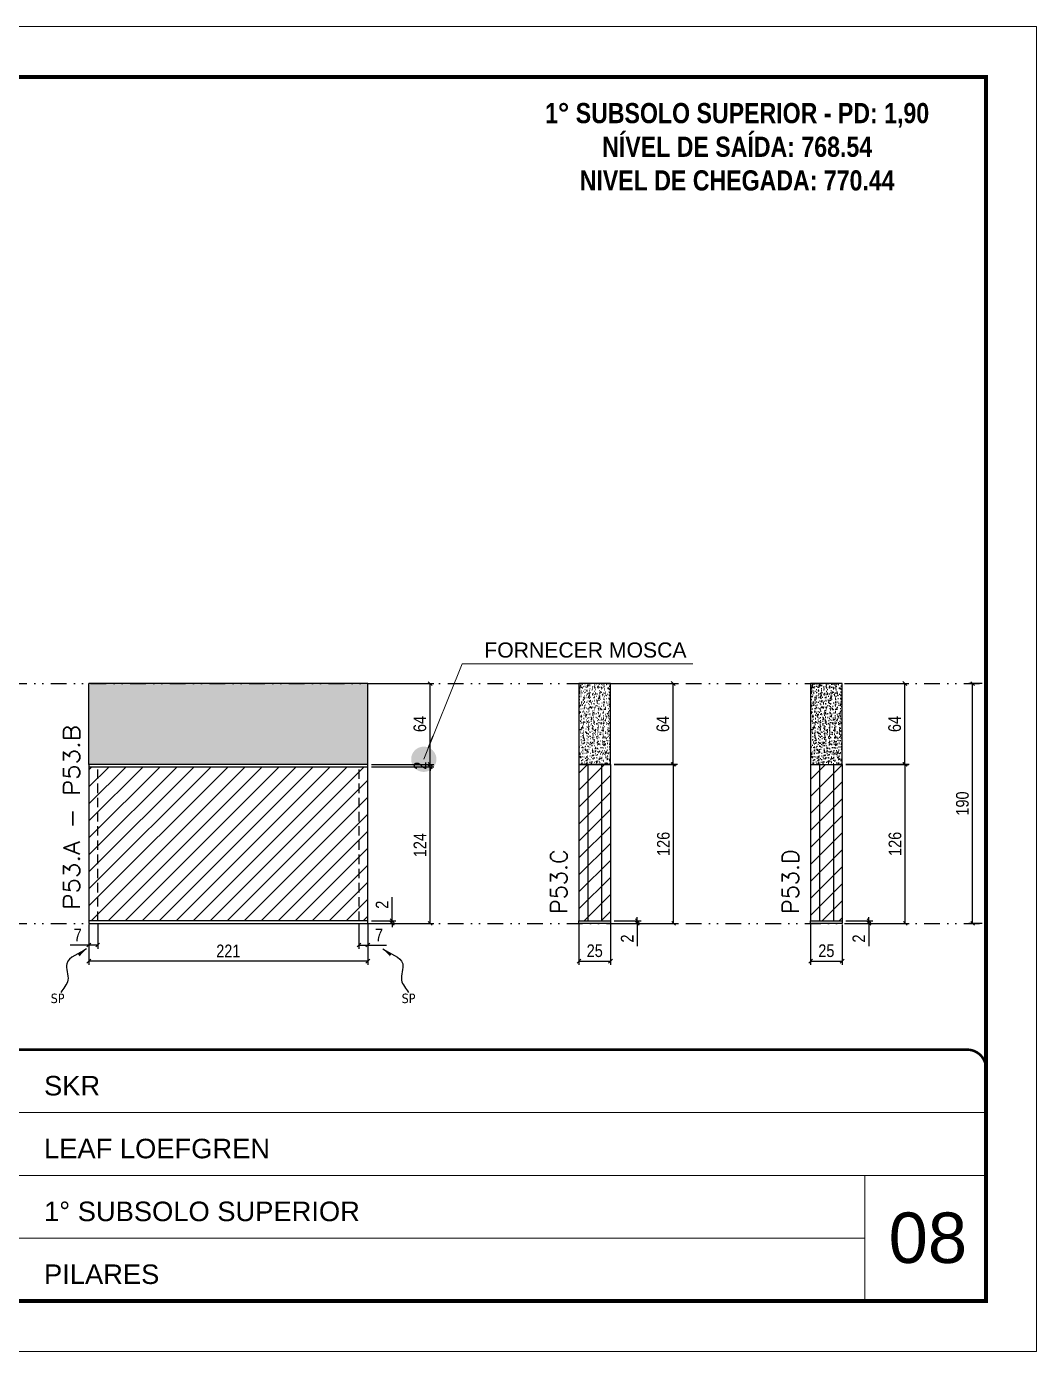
# Model space of a CAD drawing. Extents: x 14400 to 27878, y -21631 to 6985.
# Drawn here: x 19867 to 20667, y 4786 to 5836 of the extents above; entities that cross this region are included whole.
import ezdxf

# ---------------------------------------------------------------- set-up
doc = ezdxf.new("R2010")
doc.units = 0
for name, pattern in [('CONTINUO', [0]), ('DASHED', [0.75, 0.5, -0.25]), ('DIVIDE2', [0.625, 0.25, -0.125, 0, -0.125, 0, -0.125]), ('HIDDEN', [0.375, 0.25, -0.125])]:
    doc.linetypes.add(name, pattern=pattern)
for name, color, linetype, lineweight in [('CARIMBO', 255, 'Continuous', 9), ('Folhas', 255, 'Continuous', 9), ('Hachura', 251, 'Continuous', 9), ('SARRAFO DE PRESSAO', 251, 'DASHED', 9), ('Texto Seção', 7, 'Continuous', 15)]:
    doc.layers.add(name, color=color, linetype=linetype, lineweight=lineweight)
for name, color, linetype in [('COTA', 241, 'Continuous'), ('NOMENCLATURA', 7, 'Continuous'), ('Nível', 160, 'Continuous'), ('Painéis', 200, 'Continuous'), ('SARR_2.2x7', 40, 'Continuous'), ('Sarrafo de Pressão', 42, 'HIDDEN'), ('texto', 7, 'Continuous')]:
    doc.layers.add(name, color=color, linetype=linetype)
doc.styles.add('ARIAL', font='arial.ttf')
doc.styles.add('COTA TECNICA', font='techl___.ttf', dxfattribs={"height": 10})
doc.styles.add('COTA TECNICA-50', font='techl___.ttf', dxfattribs={"height": 10})
doc.styles.add('REGUA-120', font='ROMANS.shx', dxfattribs={"height": 15})
doc.styles.add('ROMANC', font='techb___.ttf', dxfattribs={"height": 2.5})
doc.styles.get("Standard").update_dxf_attribs({"font": 'arial.ttf'})
doc.dimstyles.new('3x', dxfattribs={"dimtxt": 10, "dimasz": 5, "dimexe": 7, "dimexo": 5, "dimgap": 4, "dimtad": 1, "dimdec": 4, "dimlfac": 0.333333, "dimdsep": 46, "dimtxsty": 'Standard', "dimblk": 'DOT', "dimcen": 0.09, "dimclrd": 1, "dimclre": 1, "dimclrt": 2, "dimadec": 0, "dimazin": 2, "dimtfac": 1, "dimtdec": 4, "dimtmove": 0, "dimatfit": 3, "dimldrblk": 'DOT', "dimfxl": 1, "dimtolj": 1, "dimtzin": 0, "dimlwd": 9, "dimlwe": 9, "dimarcsym": 0})
doc.dimstyles.new('COTA PAINEL-50', dxfattribs={"dimtxt": 10, "dimasz": 3, "dimexe": 3, "dimexo": 3, "dimgap": 3, "dimtad": 1, "dimdec": 1, "dimzin": 12, "dimdsep": 46, "dimtxsty": 'COTA TECNICA-50', "dimblk1": 'OBLIQUE', "dimblk2": 'OBLIQUE', "dimsah": 1, "dimcen": 0.9, "dimclrd": 4, "dimclre": 4, "dimclrt": 240, "dimadec": 1, "dimazin": 3, "dimtfac": 1, "dimtdec": 1, "dimtmove": 0, "dimatfit": 3, "dimfxl": 1, "dimtolj": 1, "dimtzin": 12, "dimarcsym": 0})
doc.dimstyles.new('PAINEL', dxfattribs={"dimtxt": 10, "dimasz": 3, "dimexe": 3, "dimexo": 3, "dimgap": 3, "dimtad": 1, "dimdec": 1, "dimzin": 12, "dimdsep": 46, "dimtxsty": 'COTA TECNICA', "dimblk1": 'OBLIQUE', "dimblk2": 'OBLIQUE', "dimsah": 1, "dimcen": 0.9, "dimclrd": 4, "dimclre": 4, "dimclrt": 240, "dimadec": 1, "dimazin": 3, "dimtfac": 1, "dimtdec": 1, "dimtmove": 0, "dimatfit": 3, "dimfxl": 1, "dimtolj": 1, "dimtzin": 12, "dimarcsym": 0})
doc.dimstyles.get("Standard").update_dxf_attribs({"dimtxt": 0.18, "dimasz": 0.18, "dimexe": 0.18, "dimexo": 0.0625, "dimgap": 0.09, "dimtad": 0, "dimtih": 1, "dimtoh": 1, "dimdec": 4, "dimzin": 0, "dimdsep": 46, "dimtxsty": 'Standard', "dimcen": 0.09, "dimadec": 0, "dimazin": 0, "dimtfac": 1, "dimtdec": 4, "dimtofl": 0, "dimtmove": 0, "dimatfit": 3, "dimfxl": 1, "dimtolj": 1, "dimtzin": 0, "dimarcsym": 0})

# ---------------------------------------------------------------- blocks, each defined once
blk = doc.blocks.new('9999999999')
at = {"color": 30, "linetype": 'CONTINUO'}
for p, q in [((98564.6, 34379.6), (99584, 34379.6)), ((98564.6, 34329.8), (99488, 34329.8)), ((99584, 34329.8), (99488, 34329.8)), ((99488, 34329.8), (99488, 34230.2)), ((98564.6, 34280), (99488, 34280))]:
    blk.add_line(p, q, dxfattribs=at)
at = {"color": 30, "linetype": 'CONTINUO', "const_width": 2}
blk.add_lwpolyline([(99584, 34230.2), (99584, 34414.4, 0.414214), (99569, 34429.4), (98229, 34429.4, 0.414214), (98214, 34414.4), (98214, 34245.2, 0.414214), (98229, 34230.2), (99584, 34230.2)], format="xyb", dxfattribs=at)
at = {"layer": 'Folhas'}
blk.add_lwpolyline([(98139, 34190.2), (99624, 34190.2), (99624, 35240.2), (98139, 35240.2)], close=True, dxfattribs=at)
at = {"layer": 'Folhas', "color": 30, "const_width": 3}
blk.add_lwpolyline([(98214, 34230.2), (99584, 34230.2), (99584, 35200.2), (98214, 35200.2)], close=True, dxfattribs=at)
at = {"color": 7, "linetype": 'Continuous', "ltscale": 5, "style": 'ARIAL'}
for s, height, p in [('SKR', 15.48, (98837.7, 34393.1)), ('LEAF LOEFGREN', 15.483, (98837.7, 34343.3)), ('1° SUBSOLO SUPERIOR', 15.483, (98837.7, 34293.5)), ('PILARES', 15.48, (98837.7, 34243.7))]:
    blk.add_text(s, height=height, dxfattribs=at).set_placement(p)
blk = doc.blocks.new('_Oblique')
at = {"color": 0, "linetype": 'ByBlock', "lineweight": -2}
blk.add_line((-0.5, -0.5), (0.5, 0.5), dxfattribs=at)
blk = doc.blocks.new('*D2435')
at = {"layer": 'COTA', "color": 4, "lineweight": -2, "transparency": 16777216}
for p, q in [((19916.2, 5124.4), (19916.2, 5092.5)), ((20137.2, 5124.4), (20137.2, 5092.5)), ((20137.2, 5095.5), (19916.2, 5095.5))]:
    blk.add_line(p, q, dxfattribs=at)
at = {"layer": 'Defpoints', "color": 0, "transparency": 16777216}
for p in [(19916.2, 5127.4), (20137.2, 5127.4), (19916.2, 5095.5)]:
    blk.add_point(p, dxfattribs=at)
at = {"layer": 'COTA', "color": 4, "lineweight": -2, "transparency": 16777216, "xscale": 3, "yscale": 3, "zscale": 3, "rotation": 180}
blk.add_blockref('_Oblique', (19916.2, 5095.5), dxfattribs=at)
at = {"layer": 'COTA', "color": 4, "lineweight": -2, "transparency": 16777216, "xscale": 3, "yscale": 3, "zscale": 3}
blk.add_blockref('_Oblique', (20137.2, 5095.5), dxfattribs=at)
at = {"layer": 'COTA', "color": 240, "transparency": 16777216, "insert": (20026.7, 5103.6), "char_height": 10, "attachment_point": 5, "style": 'COTA TECNICA'}
blk.add_mtext('\\A1;221', dxfattribs=at)
blk = doc.blocks.new('*D2436')
at = {"layer": 'COTA', "color": 4, "lineweight": -2, "transparency": 16777216}
for p, q in [((20130.2, 5124.4), (20130.2, 5105.2)), ((20137.2, 5122.4), (20137.2, 5105.2)), ((20130.2, 5108.2), (20137.2, 5108.2)), ((20137.2, 5108.2), (20152, 5108.2))]:
    blk.add_line(p, q, dxfattribs=at)
at = {"layer": 'Defpoints', "color": 0, "transparency": 16777216}
for p in [(20130.2, 5127.4), (20137.2, 5125.4), (20137.2, 5108.2)]:
    blk.add_point(p, dxfattribs=at)
at = {"layer": 'COTA', "color": 4, "lineweight": -2, "transparency": 16777216, "xscale": 3, "yscale": 3, "zscale": 3, "rotation": 180}
blk.add_blockref('_Oblique', (20130.2, 5108.2), dxfattribs=at)
at = {"layer": 'COTA', "color": 4, "lineweight": -2, "transparency": 16777216, "xscale": 3, "yscale": 3, "zscale": 3}
blk.add_blockref('_Oblique', (20137.2, 5108.2), dxfattribs=at)
at = {"layer": 'COTA', "color": 240, "transparency": 16777216, "insert": (20146.1, 5116.3), "char_height": 10, "attachment_point": 5, "style": 'COTA TECNICA-50'}
blk.add_mtext('\\A1;7', dxfattribs=at)
blk = doc.blocks.new('*D2437')
at = {"layer": 'COTA', "color": 4, "lineweight": -2, "transparency": 16777216}
for p, q in [((19923.2, 5124.4), (19923.2, 5105.2)), ((19916.2, 5122.4), (19916.2, 5105.2)), ((19916.2, 5108.2), (19901.5, 5108.2)), ((19923.2, 5108.2), (19916.2, 5108.2))]:
    blk.add_line(p, q, dxfattribs=at)
at = {"layer": 'Defpoints', "color": 0, "transparency": 16777216}
for p in [(19916.2, 5125.4), (19923.2, 5127.4), (19916.2, 5108.2)]:
    blk.add_point(p, dxfattribs=at)
at = {"layer": 'COTA', "color": 4, "lineweight": -2, "transparency": 16777216, "xscale": 3, "yscale": 3, "zscale": 3, "rotation": 180}
blk.add_blockref('_Oblique', (19916.2, 5108.2), dxfattribs=at)
at = {"layer": 'COTA', "color": 4, "lineweight": -2, "transparency": 16777216, "xscale": 3, "yscale": 3, "zscale": 3}
blk.add_blockref('_Oblique', (19923.2, 5108.2), dxfattribs=at)
at = {"layer": 'COTA', "color": 240, "transparency": 16777216, "insert": (19907.4, 5116.3), "char_height": 10, "attachment_point": 5, "style": 'COTA TECNICA-50'}
blk.add_mtext('\\A1;7', dxfattribs=at)
blk = doc.blocks.new('*D2438')
at = {"layer": 'COTA', "color": 4, "lineweight": -2, "transparency": 16777216}
for p, q in [((20156.5, 5127.4), (20156.5, 5146.2)), ((20140.2, 5127.4), (20159.5, 5127.4)), ((20140.2, 5125.4), (20159.5, 5125.4)), ((20156.5, 5125.4), (20156.5, 5127.4)), ((20156.5, 5125.4), (20156.5, 5122.4))]:
    blk.add_line(p, q, dxfattribs=at)
at = {"layer": 'Defpoints', "color": 0, "transparency": 16777216}
for p in [(20137.2, 5127.4), (20137.2, 5125.4), (20156.5, 5125.4)]:
    blk.add_point(p, dxfattribs=at)
at = {"layer": 'COTA', "color": 4, "lineweight": -2, "transparency": 16777216, "xscale": 3, "yscale": 3, "zscale": 3}
for p, rotation in [((20156.5, 5127.4), 270), ((20156.5, 5125.4), 90)]:
    blk.add_blockref('_Oblique', p, dxfattribs=dict(at, rotation=rotation))
at = {"layer": 'COTA', "color": 240, "transparency": 16777216, "insert": (20148.5, 5140.2), "char_height": 10, "attachment_point": 5, "rotation": 90, "style": 'COTA TECNICA-50'}
blk.add_mtext('\\A1;2', dxfattribs=at)
blk = doc.blocks.new('*D2455')
at = {"layer": 'COTA', "color": 4, "lineweight": -2, "transparency": 16777216}
for p, q in [((20140.2, 5315.4), (20189.6, 5315.4)), ((20186.6, 5251.4), (20186.6, 5315.4)), ((20140.2, 5251.4), (20189.6, 5251.4))]:
    blk.add_line(p, q, dxfattribs=at)
at = {"layer": 'Defpoints', "color": 0, "transparency": 16777216}
for p in [(20137.2, 5315.4), (20186.6, 5315.4), (20137.2, 5251.4)]:
    blk.add_point(p, dxfattribs=at)
at = {"layer": 'COTA', "color": 4, "lineweight": -2, "transparency": 16777216, "xscale": 3, "yscale": 3, "zscale": 3}
for p, rotation in [((20186.6, 5315.4), 90), ((20186.6, 5251.4), 270)]:
    blk.add_blockref('_Oblique', p, dxfattribs=dict(at, rotation=rotation))
at = {"layer": 'COTA', "color": 240, "transparency": 16777216, "insert": (20178.5, 5283.4), "char_height": 10, "attachment_point": 5, "rotation": 90, "style": 'COTA TECNICA-50'}
blk.add_mtext('\\A1;64', dxfattribs=at)
blk = doc.blocks.new('*D2456')
at = {"layer": 'COTA', "color": 4, "linetype": 'ByBlock', "lineweight": -2, "transparency": 16777216}
for p, q in [((20140.2, 5249.4), (20189.6, 5249.4)), ((20186.6, 5125.4), (20186.6, 5249.4)), ((20140.2, 5125.4), (20189.6, 5125.4))]:
    blk.add_line(p, q, dxfattribs=at)
at = {"layer": 'Defpoints', "color": 0, "linetype": 'ByBlock', "transparency": 16777216}
for p in [(20137.2, 5249.4), (20186.6, 5249.4), (20137.2, 5125.4)]:
    blk.add_point(p, dxfattribs=at)
at = {"layer": 'COTA', "color": 4, "linetype": 'ByBlock', "lineweight": -2, "transparency": 16777216, "xscale": 3, "yscale": 3, "zscale": 3}
for p, rotation in [((20186.6, 5249.4), 90), ((20186.6, 5125.4), 270)]:
    blk.add_blockref('_Oblique', p, dxfattribs=dict(at, rotation=rotation))
at = {"layer": 'COTA', "color": 240, "linetype": 'ByBlock', "transparency": 16777216, "insert": (20178.5, 5187.4), "char_height": 10, "attachment_point": 5, "rotation": 90, "style": 'COTA TECNICA'}
blk.add_mtext('\\A1;124', dxfattribs=at)
blk = doc.blocks.new('*D2457')
at = {"layer": 'COTA', "color": 4, "linetype": 'ByBlock', "lineweight": -2, "transparency": 16777216}
for p, q in [((20140.2, 5249.4), (20189.6, 5249.4)), ((20186.6, 5125.4), (20186.6, 5249.4)), ((20140.2, 5125.4), (20189.6, 5125.4))]:
    blk.add_line(p, q, dxfattribs=at)
at = {"layer": 'Defpoints', "color": 0, "linetype": 'ByBlock', "transparency": 16777216}
for p in [(20137.2, 5249.4), (20186.6, 5249.4), (20137.2, 5125.4)]:
    blk.add_point(p, dxfattribs=at)
at = {"layer": 'COTA', "color": 4, "linetype": 'ByBlock', "lineweight": -2, "transparency": 16777216, "xscale": 3, "yscale": 3, "zscale": 3}
for p, rotation in [((20186.6, 5249.4), 90), ((20186.6, 5125.4), 270)]:
    blk.add_blockref('_Oblique', p, dxfattribs=dict(at, rotation=rotation))
at = {"layer": 'COTA', "color": 240, "linetype": 'ByBlock', "transparency": 16777216, "insert": (20178.5, 5187.4), "char_height": 10, "attachment_point": 5, "rotation": 90, "style": 'COTA TECNICA'}
blk.add_mtext('\\A1;124', dxfattribs=at)
blk = doc.blocks.new('*D2439')
at = {"layer": 'COTA', "color": 4, "lineweight": -2, "transparency": 16777216}
for p, q in [((20304.5, 5124.4), (20304.5, 5092.5)), ((20329.5, 5124.4), (20329.5, 5092.5)), ((20304.5, 5095.5), (20329.5, 5095.5))]:
    blk.add_line(p, q, dxfattribs=at)
at = {"layer": 'Defpoints', "color": 0, "transparency": 16777216}
for p in [(20304.5, 5127.4), (20329.5, 5127.4), (20329.5, 5095.5)]:
    blk.add_point(p, dxfattribs=at)
at = {"layer": 'COTA', "color": 4, "lineweight": -2, "transparency": 16777216, "xscale": 3, "yscale": 3, "zscale": 3, "rotation": 180}
blk.add_blockref('_Oblique', (20304.5, 5095.5), dxfattribs=at)
at = {"layer": 'COTA', "color": 4, "lineweight": -2, "transparency": 16777216, "xscale": 3, "yscale": 3, "zscale": 3}
blk.add_blockref('_Oblique', (20329.5, 5095.5), dxfattribs=at)
at = {"layer": 'COTA', "color": 240, "transparency": 16777216, "insert": (20317, 5103.7), "char_height": 10, "attachment_point": 5, "style": 'COTA TECNICA'}
blk.add_mtext('\\A1;25', dxfattribs=at)
blk = doc.blocks.new('*D2440')
at = {"layer": 'COTA', "color": 4, "lineweight": -2, "transparency": 16777216}
for p, q in [((20332.5, 5127.4), (20353.7, 5127.4)), ((20332.5, 5125.4), (20353.7, 5125.4)), ((20350.7, 5127.4), (20350.7, 5130.4)), ((20350.7, 5127.4), (20350.7, 5125.4)), ((20350.7, 5125.4), (20350.7, 5107.3))]:
    blk.add_line(p, q, dxfattribs=at)
at = {"layer": 'Defpoints', "color": 0, "transparency": 16777216}
for p in [(20329.5, 5127.4), (20329.5, 5125.4), (20350.7, 5127.4)]:
    blk.add_point(p, dxfattribs=at)
at = {"layer": 'COTA', "color": 4, "lineweight": -2, "transparency": 16777216, "xscale": 3, "yscale": 3, "zscale": 3}
for p, rotation in [((20350.7, 5127.4), 270), ((20350.7, 5125.4), 90)]:
    blk.add_blockref('_Oblique', p, dxfattribs=dict(at, rotation=rotation))
at = {"layer": 'COTA', "color": 240, "transparency": 16777216, "insert": (20342.7, 5113.4), "char_height": 10, "attachment_point": 5, "rotation": 90, "style": 'COTA TECNICA-50'}
blk.add_mtext('\\A1;2', dxfattribs=at)
blk = doc.blocks.new('*D2441')
at = {"layer": 'COTA', "color": 4, "lineweight": -2, "transparency": 16777216}
for p, q in [((20332.5, 5251.5), (20382.5, 5251.5)), ((20379.5, 5125.4), (20379.5, 5251.5)), ((20332.5, 5125.4), (20382.5, 5125.4))]:
    blk.add_line(p, q, dxfattribs=at)
at = {"layer": 'Defpoints', "color": 0, "transparency": 16777216}
for p in [(20329.5, 5251.5), (20379.5, 5251.5), (20329.5, 5125.4)]:
    blk.add_point(p, dxfattribs=at)
at = {"layer": 'COTA', "color": 4, "lineweight": -2, "transparency": 16777216, "xscale": 3, "yscale": 3, "zscale": 3}
for p, rotation in [((20379.5, 5251.5), 90), ((20379.5, 5125.4), 270)]:
    blk.add_blockref('_Oblique', p, dxfattribs=dict(at, rotation=rotation))
at = {"layer": 'COTA', "color": 240, "transparency": 16777216, "insert": (20371.4, 5188.4), "char_height": 10, "attachment_point": 5, "rotation": 90, "style": 'COTA TECNICA-50'}
blk.add_mtext('\\A1;126', dxfattribs=at)
blk = doc.blocks.new('*D2458')
at = {"layer": 'COTA', "color": 4, "lineweight": -2, "transparency": 16777216}
for p, q in [((20332.5, 5315.5), (20382.1, 5315.5)), ((20379.1, 5251.4), (20379.1, 5315.5)), ((20332.5, 5251.4), (20382.1, 5251.4))]:
    blk.add_line(p, q, dxfattribs=at)
at = {"layer": 'Defpoints', "color": 0, "transparency": 16777216}
for p in [(20329.5, 5315.5), (20379.1, 5315.5), (20329.5, 5251.4)]:
    blk.add_point(p, dxfattribs=at)
at = {"layer": 'COTA', "color": 4, "lineweight": -2, "transparency": 16777216, "xscale": 3, "yscale": 3, "zscale": 3}
for p, rotation in [((20379.1, 5315.5), 90), ((20379.1, 5251.4), 270)]:
    blk.add_blockref('_Oblique', p, dxfattribs=dict(at, rotation=rotation))
at = {"layer": 'COTA', "color": 240, "transparency": 16777216, "insert": (20371, 5283.4), "char_height": 10, "attachment_point": 5, "rotation": 90, "style": 'COTA TECNICA'}
blk.add_mtext('\\A1;64', dxfattribs=at)
blk = doc.blocks.new('*D2442')
at = {"layer": 'COTA', "color": 4, "lineweight": -2, "transparency": 16777216}
for p, q in [((20488, 5124.4), (20488, 5092.5)), ((20513, 5124.4), (20513, 5092.5)), ((20488, 5095.5), (20513, 5095.5))]:
    blk.add_line(p, q, dxfattribs=at)
at = {"layer": 'Defpoints', "color": 0, "transparency": 16777216}
for p in [(20488, 5127.4), (20513, 5127.4), (20513, 5095.5)]:
    blk.add_point(p, dxfattribs=at)
at = {"layer": 'COTA', "color": 4, "lineweight": -2, "transparency": 16777216, "xscale": 3, "yscale": 3, "zscale": 3, "rotation": 180}
blk.add_blockref('_Oblique', (20488, 5095.5), dxfattribs=at)
at = {"layer": 'COTA', "color": 4, "lineweight": -2, "transparency": 16777216, "xscale": 3, "yscale": 3, "zscale": 3}
blk.add_blockref('_Oblique', (20513, 5095.5), dxfattribs=at)
at = {"layer": 'COTA', "color": 240, "transparency": 16777216, "insert": (20500.5, 5103.7), "char_height": 10, "attachment_point": 5, "style": 'COTA TECNICA'}
blk.add_mtext('\\A1;25', dxfattribs=at)
blk = doc.blocks.new('*D2443')
at = {"layer": 'COTA', "color": 4, "lineweight": -2, "transparency": 16777216}
for p, q in [((20516, 5127.4), (20537.2, 5127.4)), ((20516, 5125.4), (20537.2, 5125.4)), ((20534.2, 5127.4), (20534.2, 5130.4)), ((20534.2, 5127.4), (20534.2, 5125.4)), ((20534.2, 5125.4), (20534.2, 5107.3))]:
    blk.add_line(p, q, dxfattribs=at)
at = {"layer": 'Defpoints', "color": 0, "transparency": 16777216}
for p in [(20513, 5127.4), (20513, 5125.4), (20534.2, 5127.4)]:
    blk.add_point(p, dxfattribs=at)
at = {"layer": 'COTA', "color": 4, "lineweight": -2, "transparency": 16777216, "xscale": 3, "yscale": 3, "zscale": 3}
for p, rotation in [((20534.2, 5127.4), 270), ((20534.2, 5125.4), 90)]:
    blk.add_blockref('_Oblique', p, dxfattribs=dict(at, rotation=rotation))
at = {"layer": 'COTA', "color": 240, "transparency": 16777216, "insert": (20526.2, 5113.4), "char_height": 10, "attachment_point": 5, "rotation": 90, "style": 'COTA TECNICA-50'}
blk.add_mtext('\\A1;2', dxfattribs=at)
blk = doc.blocks.new('*D2444')
at = {"layer": 'COTA', "color": 4, "lineweight": -2, "transparency": 16777216}
for p, q in [((20516, 5251.5), (20566, 5251.5)), ((20563, 5125.4), (20563, 5251.5)), ((20516, 5125.4), (20566, 5125.4))]:
    blk.add_line(p, q, dxfattribs=at)
at = {"layer": 'Defpoints', "color": 0, "transparency": 16777216}
for p in [(20513, 5251.5), (20563, 5251.5), (20513, 5125.4)]:
    blk.add_point(p, dxfattribs=at)
at = {"layer": 'COTA', "color": 4, "lineweight": -2, "transparency": 16777216, "xscale": 3, "yscale": 3, "zscale": 3}
for p, rotation in [((20563, 5251.5), 90), ((20563, 5125.4), 270)]:
    blk.add_blockref('_Oblique', p, dxfattribs=dict(at, rotation=rotation))
at = {"layer": 'COTA', "color": 240, "transparency": 16777216, "insert": (20554.9, 5188.4), "char_height": 10, "attachment_point": 5, "rotation": 90, "style": 'COTA TECNICA-50'}
blk.add_mtext('\\A1;126', dxfattribs=at)
blk = doc.blocks.new('*D4524')
at = {"layer": 'COTA', "color": 4, "lineweight": -2, "transparency": 16777216}
for p, q in [((20140.2, 5251.4), (20189.6, 5251.4)), ((20186.6, 5251.4), (20186.6, 5254.4)), ((20186.6, 5249.4), (20186.6, 5251.4)), ((20140.2, 5249.4), (20189.6, 5249.4)), ((20186.6, 5249.4), (20186.6, 5246.4))]:
    blk.add_line(p, q, dxfattribs=at)
at = {"layer": 'Defpoints', "color": 0, "transparency": 16777216}
for p in [(20137.2, 5251.4), (20186.6, 5251.4), (20137.2, 5249.4)]:
    blk.add_point(p, dxfattribs=at)
at = {"layer": 'COTA', "color": 4, "lineweight": -2, "transparency": 16777216, "xscale": 3, "yscale": 3, "zscale": 3}
for p, rotation in [((20186.6, 5251.4), 270), ((20186.6, 5249.4), 90)]:
    blk.add_blockref('_Oblique', p, dxfattribs=dict(at, rotation=rotation))
at = {"layer": 'COTA', "color": 240, "transparency": 16777216, "insert": (20178.6, 5250.4), "char_height": 10, "attachment_point": 5, "rotation": 90, "style": 'COTA TECNICA'}
blk.add_mtext('\\A1;2', dxfattribs=at)
blk = doc.blocks.new('*D4525')
at = {"layer": 'COTA', "color": 4, "lineweight": -2, "transparency": 16777216}
for p, q in [((20516, 5315.5), (20565.7, 5315.5)), ((20562.7, 5251.4), (20562.7, 5315.5)), ((20516, 5251.4), (20565.7, 5251.4))]:
    blk.add_line(p, q, dxfattribs=at)
at = {"layer": 'Defpoints', "color": 0, "transparency": 16777216}
for p in [(20513, 5315.5), (20562.7, 5315.5), (20513, 5251.4)]:
    blk.add_point(p, dxfattribs=at)
at = {"layer": 'COTA', "color": 4, "lineweight": -2, "transparency": 16777216, "xscale": 3, "yscale": 3, "zscale": 3}
for p, rotation in [((20562.7, 5315.5), 90), ((20562.7, 5251.4), 270)]:
    blk.add_blockref('_Oblique', p, dxfattribs=dict(at, rotation=rotation))
at = {"layer": 'COTA', "color": 240, "transparency": 16777216, "insert": (20554.6, 5283.4), "char_height": 10, "attachment_point": 5, "rotation": 90, "style": 'COTA TECNICA'}
blk.add_mtext('\\A1;64', dxfattribs=at)
blk = doc.blocks.new('*D4526')
at = {"layer": 'COTA', "color": 4, "lineweight": -2, "transparency": 16777216}
for p, q in [((20624, 5315.4), (20613.4, 5315.4)), ((20616.4, 5125.4), (20616.4, 5315.4)), ((20624, 5125.4), (20613.4, 5125.4))]:
    blk.add_line(p, q, dxfattribs=at)
at = {"layer": 'Defpoints', "color": 0, "transparency": 16777216}
for p in [(20616.4, 5315.4), (20627, 5315.4), (20627, 5125.4)]:
    blk.add_point(p, dxfattribs=at)
at = {"layer": 'COTA', "color": 4, "lineweight": -2, "transparency": 16777216, "xscale": 3, "yscale": 3, "zscale": 3}
for p, rotation in [((20616.4, 5315.4), 90), ((20616.4, 5125.4), 270)]:
    blk.add_blockref('_Oblique', p, dxfattribs=dict(at, rotation=rotation))
at = {"layer": 'COTA', "color": 240, "transparency": 16777216, "insert": (20608.3, 5220.4), "char_height": 10, "attachment_point": 5, "rotation": 90, "style": 'COTA TECNICA'}
blk.add_mtext('\\A1;190', dxfattribs=at)
blk = doc.blocks.new('_Dot')
at = {"color": 0, "linetype": 'ByBlock', "lineweight": -2}
blk.add_line((-0.5, 0), (-1, 0), dxfattribs=at)
at = {"color": 0, "linetype": 'ByBlock', "const_width": 0.5}
blk.add_lwpolyline([(-0.25, 0, 1), (0.25, 0, 1)], format="xyb", close=True, dxfattribs=at)

msp = doc.modelspace()

# ---------------------------------------------------------------- hatches: boundary and pattern name
at = {"layer": 'COTA', "linetype": 'ByBlock'}
h = msp.add_hatch(dxfattribs=at)
h.set_pattern_fill('AR-CONC', color=256, scale=0.03)
h.set_pattern_definition([(50, (14474.1537, -5715.0073), (5.46554, -0.4781726), [0.5715, -6.2865]), (355, (14474.154, -5715.0073), (-1.0573026, 5.7317054), [0.4572, -5.0292175]), (100.451445, (14474.609, -5715.047), (4.4082374, 5.2535326), [0.4857003, -5.3427073]), (46.1842, (14474.154, -5713.483), (8.1323712, -1.26127), [0.85725, -9.42975]), (96.63556, (14474.8314, -5713.588), (7.122124, 7.4227837), [0.7285507, -8.014068]), (351.18415, (14474.154, -5713.483), (7.122124, 7.422784), [0.685799, -7.543792]), (21, (14474.9157, -5713.8643), (4.5484317, -3.067956), [0.5715, -6.2865]), (326, (14474.916, -5713.8643), (1.8540609, 5.525639), [0.4572, -5.0292]), (71.451445, (14475.295, -5714.12), (6.4024926, 2.457683), [0.4857003, -5.3426981]), (37.5, (14474.1537, -5715.0073), (0.0926581, 2.53665117), [0, -4.96824, 0, -5.1054, 0, -5.04825]), (7.5, (14474.1537, -5715.0073), (2.0045899, 3.00541724), [0, -2.91084, 0, -4.85394, 0, -1.92405]), (327.5, (14472.4545, -5715.0073), (4.06771786, -0.17186232), [0, -1.905, 0, -5.9436, 0, -7.8867]), (317.5, (14471.6925, -5715.0073), (4.4438754, 0.7627947), [0, -2.4765, 0, -3.94716, 0, -5.6007])])
h.paths.add_polyline_path([(20137.24, 5251.44), (20137.24, 5315.44), (19916.24, 5315.44), (19916.24, 5251.44)])
at = {"layer": 'COTA'}
h = msp.add_hatch(dxfattribs=at)
h.set_pattern_fill('AR-CONC', color=256, scale=0.03)
h.set_pattern_definition([(50, (1447.956, -169.9813), (5.4655401, -0.4781726), [0.5715, -6.2865]), (355, (1447.956, -169.9813), (-1.0573026, 5.7317054), [0.4572, -5.0292175]), (100.451445, (1448.4115, -170.021), (4.4082374, 5.2535326), [0.4857003, -5.3427073]), (46.1842, (1447.956, -168.457), (8.1323712, -1.2612698), [0.85725, -9.42975]), (96.635558, (1448.634, -168.5624), (7.122124, 7.4227837), [0.7285507, -8.0140682]), (351.18415, (1447.956, -168.457), (7.122124, 7.4227837), [0.685799, -7.543792]), (21, (1448.718, -168.8383), (4.5484317, -3.0679559), [0.5715, -6.2865]), (326, (1448.718, -168.8383), (1.8540609, 5.525639), [0.4572, -5.0292]), (71.451445, (1449.097, -169.094), (6.4024926, 2.457683), [0.4857003, -5.3426981]), (37.5, (1447.956, -169.9813), (0.0926581, 2.53665117), [0, -4.96824, 0, -5.1054, 0, -5.04825]), (7.5, (1447.956, -169.9813), (2.00458988, 3.00541724), [0, -2.91084, 0, -4.85394, 0, -1.92405]), (327.5, (1446.2568, -169.9813), (4.06771786, -0.17186232), [0, -1.905, 0, -5.9436, 0, -7.8867]), (317.5, (1445.4948, -169.9813), (4.44387544, 0.7627947), [0, -2.4765, 0, -3.94716, 0, -5.6007])])
h.paths.add_polyline_path([(20329.47, 5315.45), (20304.47, 5315.45), (20304.47, 5251.44), (20329.47, 5251.44)])
h = msp.add_hatch(dxfattribs=at)
h.set_pattern_fill('AR-CONC', color=256, scale=0.03)
h.set_pattern_definition([(50, (1631.4995, -169.9813), (5.4655401, -0.4781726), [0.5715, -6.2865]), (355, (1631.4995, -169.9813), (-1.0573026, 5.7317054), [0.4572, -5.0292175]), (100.451445, (1631.955, -170.021), (4.4082374, 5.2535326), [0.4857003, -5.3427073]), (46.1842, (1631.4995, -168.457), (8.1323712, -1.2612698), [0.85725, -9.42975]), (96.635558, (1632.177, -168.5624), (7.122124, 7.4227837), [0.7285507, -8.0140682]), (351.18415, (1631.4995, -168.457), (7.122124, 7.4227837), [0.685799, -7.543792]), (21, (1632.2615, -168.8383), (4.5484317, -3.0679559), [0.5715, -6.2865]), (326, (1632.2615, -168.8383), (1.8540609, 5.525639), [0.4572, -5.0292]), (71.451445, (1632.6405, -169.094), (6.4024926, 2.457683), [0.4857003, -5.3426981]), (37.5, (1631.4995, -169.9813), (0.0926581, 2.53665117), [0, -4.96824, 0, -5.1054, 0, -5.04825]), (7.5, (1631.4995, -169.9813), (2.00458988, 3.00541724), [0, -2.91084, 0, -4.85394, 0, -1.92405]), (327.5, (1629.8002, -169.9813), (4.06771786, -0.17186232), [0, -1.905, 0, -5.9436, 0, -7.8867]), (317.5, (1629.0382, -169.9813), (4.44387544, 0.7627947), [0, -2.4765, 0, -3.94716, 0, -5.6007])])
h.paths.add_polyline_path([(20513.02, 5315.45), (20488.02, 5315.45), (20488.02, 5251.44), (20513.02, 5251.44)])
at = {"layer": 'Hachura', "linetype": 'ByBlock'}
h = msp.add_hatch(dxfattribs=at)
h.set_pattern_fill('ANSI31', color=256, scale=3)
h.paths.add_polyline_path([(20137.24, 5249.44), (19916.24, 5249.44), (19916.24, 5127.44), (20137.24, 5127.44)])
h.paths.add_polyline_path([(20329.47, 5251.44), (20304.47, 5251.44), (20304.47, 5127.44), (20329.47, 5127.44)])
h.paths.add_polyline_path([(20513.02, 5251.44), (20488.02, 5251.44), (20488.02, 5127.44), (20513.02, 5127.44)])

# ---------------------------------------------------------------- linework, layer by layer
at = {"layer": 'COTA', "linetype": 'ByBlock'}
for p, q in [((20137.24, 5315.44), (19916.24, 5315.44)), ((19916.24, 5251.44), (19916.24, 5315.44)), ((20137.24, 5251.44), (20137.24, 5315.44))]:
    msp.add_line(p, q, dxfattribs=at)
for points in [[(20304.47, 5251.44), (20329.47, 5251.44), (20329.47, 5315.45), (20304.47, 5315.45)], [(20488.02, 5251.44), (20513.02, 5251.44), (20513.02, 5315.45), (20488.02, 5315.45)]]:
    msp.add_lwpolyline(points, close=True, dxfattribs=at)
at = {"layer": 'Nível', "color": 4, "linetype": 'DIVIDE2', "ltscale": 50}
for p, q in [((19256.97, 5315.44), (20626.97, 5315.44)), ((19256.97, 5125.44), (20626.97, 5125.44))]:
    msp.add_line(p, q, dxfattribs=at)
at = {"layer": 'Painéis'}
for p, q in [((20304.47, 5251.44), (20304.47, 5127.44)), ((20329.47, 5251.44), (20304.47, 5251.44)), ((20329.47, 5251.44), (20329.47, 5127.44)), ((20488.02, 5251.44), (20488.02, 5127.44)), ((20488.02, 5251.44), (20513.02, 5251.44)), ((20513.02, 5251.44), (20513.02, 5127.44)), ((19916.24, 5249.44), (20137.24, 5249.44)), ((19916.24, 5249.44), (19916.24, 5127.44)), ((20137.24, 5127.44), (20137.24, 5249.44)), ((20304.47, 5127.44), (20329.47, 5127.44)), ((20304.47, 5127.44), (20329.47, 5127.44)), ((20304.47, 5125.44), (20304.47, 5127.44)), ((20329.47, 5125.44), (20304.47, 5125.44)), ((20329.47, 5127.44), (20329.47, 5125.44)), ((20488.02, 5127.44), (20513.02, 5127.44)), ((20488.02, 5127.44), (20513.02, 5127.44)), ((20488.02, 5125.44), (20488.02, 5127.44)), ((20513.02, 5125.44), (20488.02, 5125.44)), ((20513.02, 5127.44), (20513.02, 5125.44))]:
    msp.add_line(p, q, dxfattribs=at)
for points in [[(19916.24, 5249.44), (20137.24, 5249.44), (20137.24, 5251.44), (19916.24, 5251.44)], [(20137.24, 5127.44), (19916.24, 5127.44), (19916.24, 5125.44), (20137.24, 5125.44)]]:
    msp.add_lwpolyline(points, close=True, dxfattribs=at)
at = {"layer": 'SARR_2.2x7'}
for p, q in [((20311.47, 5251.46), (20311.47, 5127.44)), ((20322.47, 5251.46), (20322.47, 5127.44)), ((20495.02, 5251.46), (20495.02, 5127.44)), ((20506.02, 5251.46), (20506.02, 5127.44))]:
    msp.add_line(p, q, dxfattribs=at)
at = {"layer": 'Sarrafo de Pressão', "ltscale": 30}
for p, q in [((19923.24, 5127.44), (19923.24, 5249.44)), ((20130.24, 5127.44), (20130.24, 5249.44))]:
    msp.add_line(p, q, dxfattribs=at)

# ---------------------------------------------------------------- block references
at = {"layer": 'SARRAFO DE PRESSAO', "color": 6, "linetype": 'ByBlock'}
msp.add_blockref('9999999999', (-78957.01, -29404.05), dxfattribs=at)

# ---------------------------------------------------------------- texts
at = {"color": 0, "linetype": 'Continuous', "ltscale": 5, "style": 'ARIAL'}
msp.add_text('FORNECER MOSCA', height=12, dxfattribs=at).set_placement((20229.52, 5336.06))
at = {"layer": 'CARIMBO', "style": 'ARIAL'}
msp.add_text('08', height=40, dxfattribs=at).set_placement((20549.83, 4856.3))
at = {"layer": 'NOMENCLATURA', "color": 2, "insert": (20429.81, 5802.21), "char_height": 16, "attachment_point": 2, "style": 'ROMANC'}
msp.add_mtext_dynamic_manual_height_columns('\\P1° SUBSOLO SUPERIOR - PD: 1,90\\PNÍVEL DE SAÍDA: 768.54\\PNIVEL DE CHEGADA: 770.44', width=432.3511, gutter_width=1, heights=[0], dxfattribs=at)
at = {"layer": 'texto', "color": 0, "char_height": 7.5, "attachment_point": 5}
for insert in [(19891.46, 5065.94), (20169.48, 5065.94)]:
    msp.add_mtext('{\\fTahoma|b0|i0|c0|p34;\\C4;SP}', dxfattribs=dict(at, insert=insert))
at = {"layer": 'Texto Seção', "style": 'REGUA-120', "width": 1.1}
msp.add_text('P53.A - P53.B', height=13, rotation=90, dxfattribs=at).set_placement((19908.99, 5136.2))
at = {"layer": 'Texto Seção', "char_height": 13, "width": 370.6998, "attachment_point": 7, "rotation": 90, "style": 'REGUA-120'}
for s, insert in [('\\pxt7;P53.C', (20295.02, 5132.85)), ('P53.D', (20478.57, 5132.85))]:
    msp.add_mtext(s, dxfattribs=dict(at, insert=insert))

# ---------------------------------------------------------------- dimensions: what is measured, and where the dimension line sits
at = {"layer": 'COTA'}
for base, p1, p2, angle, dimstyle, picture, middle in [((20186.6, 5315.44), (20137.24, 5251.44), (20137.24, 5315.44), 90, 'COTA PAINEL-50', '*D2455', (20178.5, 5283.44)), ((20379.14, 5315.45), (20329.47, 5251.44), (20329.47, 5315.45), 90, 'PAINEL', '*D2458', (20371.04, 5283.44)), ((20562.68, 5315.45), (20513.02, 5251.44), (20513.02, 5315.45), 90, 'PAINEL', '*D4525', (20554.58, 5283.44)), ((20616.4, 5315.44), (20626.97, 5125.44), (20626.97, 5315.44), 90, 'PAINEL', '*D4526', (20608.27, 5220.44)), ((20379.46, 5251.46), (20329.47, 5125.44), (20329.47, 5251.46), 90, 'COTA PAINEL-50', '*D2441', (20371.36, 5188.45)), ((20563.01, 5251.46), (20513.02, 5125.44), (20513.02, 5251.46), 90, 'COTA PAINEL-50', '*D2444', (20554.9, 5188.45)), ((19916.24, 5108.19), (19923.24, 5127.44), (19916.24, 5125.44), 180, 'COTA PAINEL-50', '*D2437', (19907.37, 5116.27))]:
    dim = msp.add_linear_dim(base=base, p1=p1, p2=p2, angle=angle, dimstyle=dimstyle, dxfattribs=at)
    dim.commit()
    dim.dimension.update_dxf_attribs({"geometry": picture, "text_midpoint": middle})
for base, p1, p2, dimstyle, picture, middle in [((20186.6, 5251.44), (20137.24, 5249.44), (20137.24, 5251.44), 'PAINEL', '*D4524', (20186.6, 5250.44)), ((20156.49, 5125.44), (20137.24, 5127.44), (20137.24, 5125.44), 'COTA PAINEL-50', '*D2438', (20156.49, 5140.18)), ((20350.67, 5127.44), (20329.47, 5125.44), (20329.47, 5127.44), 'COTA PAINEL-50', '*D2440', (20350.67, 5113.38)), ((20534.21, 5127.44), (20513.02, 5125.44), (20513.02, 5127.44), 'COTA PAINEL-50', '*D2443', (20534.21, 5113.38))]:
    dim = msp.add_linear_dim(base=base, p1=p1, p2=p2, angle=90, dimstyle=dimstyle, dxfattribs=at)
    dim.commit()
    dim.dimension.update_dxf_attribs({"geometry": picture, "text_midpoint": middle, "dimtype": 160})
at = {"layer": 'COTA', "linetype": 'ByBlock'}
for picture in ['*D2456', '*D2457']:
    dim = msp.add_aligned_dim(p1=(20137.24, 5125.44), p2=(20137.24, 5249.44), distance=-49.37, dimstyle='PAINEL', dxfattribs=at)
    dim.commit()
    dim.dimension.update_dxf_attribs({"geometry": picture, "text_midpoint": (20178.53, 5187.44)})
at = {"layer": 'COTA'}
dim = msp.add_linear_dim(base=(19916.24, 5095.54), p1=(20137.24, 5127.44), p2=(19916.24, 5127.44), angle=180, dimstyle='PAINEL', override={"dimarcsym": 2}, dxfattribs=at)
dim.commit()
dim.dimension.update_dxf_attribs({"geometry": '*D2435', "text_midpoint": (20026.74, 5103.6)})
dim = msp.add_linear_dim(base=(20137.24, 5108.19), p1=(20130.24, 5127.44), p2=(20137.24, 5125.44), dimstyle='COTA PAINEL-50', dxfattribs=at)
dim.commit()
dim.dimension.update_dxf_attribs({"geometry": '*D2436', "text_midpoint": (20146.1, 5116.27)})
for base, p1, p2, picture, middle in [((20329.47, 5095.54), (20304.47, 5127.44), (20329.47, 5127.44), '*D2439', (20316.97, 5103.65)), ((20513.02, 5095.54), (20488.02, 5127.44), (20513.02, 5127.44), '*D2442', (20500.52, 5103.65))]:
    dim = msp.add_linear_dim(base=base, p1=p1, p2=p2, dimstyle='PAINEL', override={"dimarcsym": 2}, dxfattribs=at)
    dim.commit()
    dim.dimension.update_dxf_attribs({"geometry": picture, "text_midpoint": middle})

# ---------------------------------------------------------------- leaders
msp.add_leader([(20181.55, 5255.47), (20212, 5331.06), (20394.6, 5331.06)], dimstyle='3x', override={"dimasz": 20})
at = {"layer": 'COTA', "path_type": 1}
for points in [[(19914.41, 5105.25), (19898.62, 5093.42), (19899.55, 5080.41), (19893.99, 5070.63)], [(20149.07, 5105.25), (20164.85, 5093.42), (20163.93, 5080.41), (20169.48, 5070.63)]]:
    msp.add_leader(points, dimstyle='Standard', override={"dimasz": 8}, dxfattribs=at)

doc.saveas('drawing.dxf')
